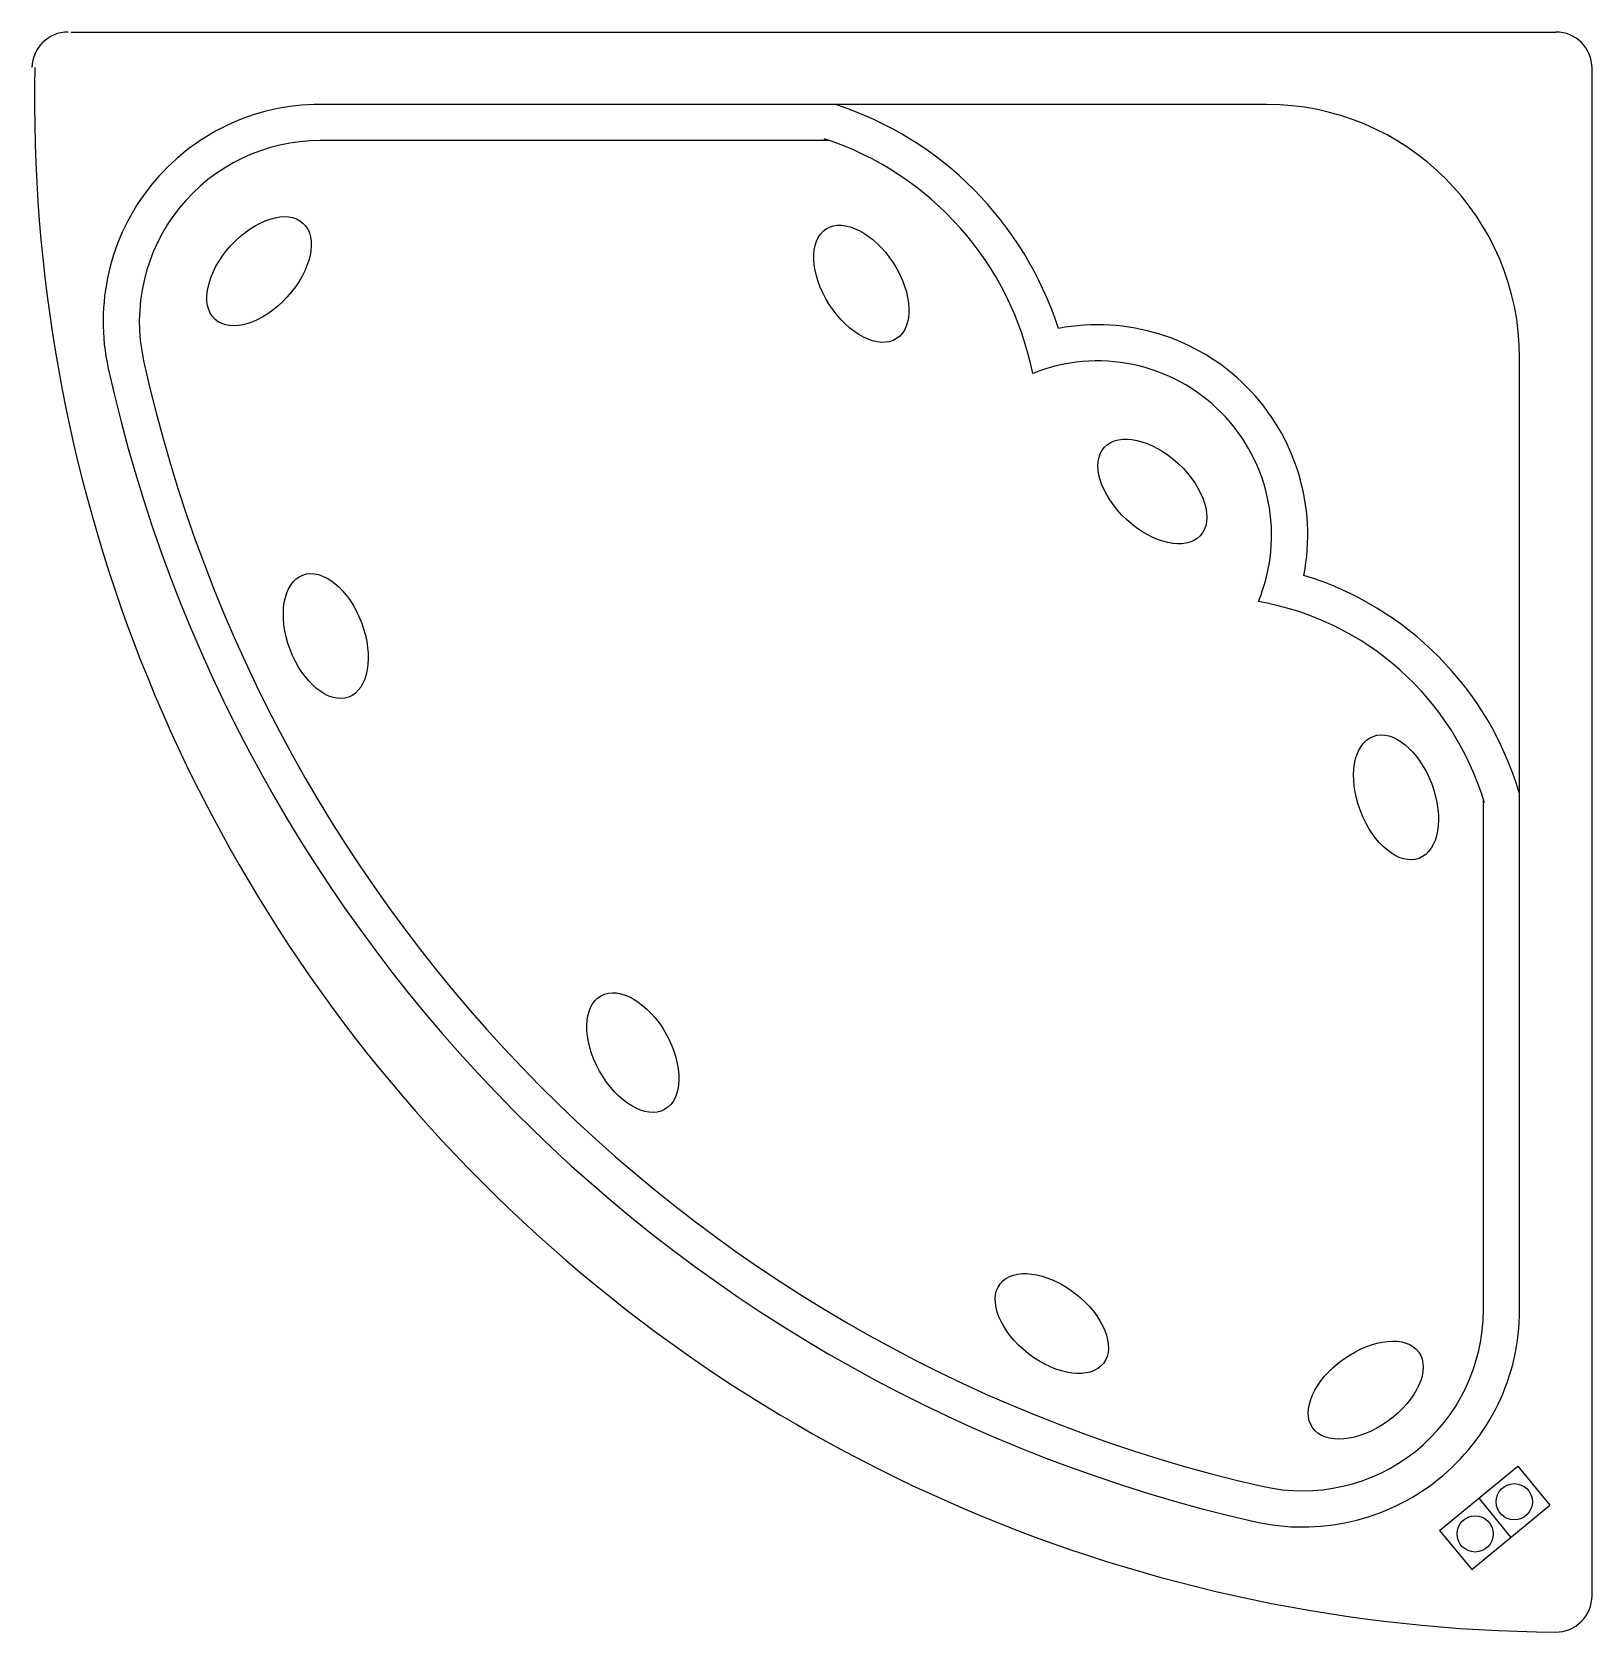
# Model space of a CAD drawing. Header units: millimetres. Extents: x -307 to -144, y 571 to 738.
import ezdxf

# ---------------------------------------------------------------- set-up
doc = ezdxf.new("R2010")
doc.units = ezdxf.units.MM

msp = doc.modelspace()

# ---------------------------------------------------------------- linework, layer by layer
for p, q in [((-302.69, 738.28), (-147.59, 738.28)), ((-143.81, 574.94), (-143.81, 734.5)), ((-159.74, 581.78), (-151.56, 588.49)), ((-155.65, 585.14), (-151.56, 588.49)), ((-151.56, 588.49), (-148.2, 584.4)), ((-155.65, 585.14), (-152.29, 581.05)), ((-156.38, 577.69), (-148.2, 584.4)), ((-159.74, 581.78), (-156.38, 577.69))]:
    msp.add_line(p, q)
for points in [[(-177.83, 730.72), (-276.67, 730.72, 0.479644), (-298.81, 703.13, 0.289878), (-179.09, 582.7, 0.48148), (-151.37, 604.81), (-151.37, 704.26)], [(-151.42, 658.83, 0.251305), (-173.91, 681.53, 0.530344), (-199.56, 707.32, 0.240387), (-222.85, 730.72)], [(-155.05, 657.76, 0.284764), (-178.66, 678.79, 0.663589), (-202.24, 702.62, 0.270382), (-224.02, 727.13, 0.270382)], [(-223.47, 726.94), (-276.67, 726.94, 0.479644), (-295.12, 703.95, 0.289878), (-178.25, 586.38, 0.48148), (-155.15, 604.81), (-155.15, 658.1)]]:
    msp.add_lwpolyline(points, format="xyb")
for centre in [(-151.93, 584.77), (-156.02, 581.41)]:
    msp.add_circle(centre, 1.89)
for centre, radius, start, end in [((-303, 734.5), 3.78, 90, 178.779), ((-147.59, 734.5), 3.78, 0, 90), ((-146.5, 731.17), 160.01, 178.779, 269.5994), ((-177.83, 704.26), 26.46, 0, 90), ((-147.59, 574.94), 3.78, 269.5994, 0)]:
    msp.add_arc(centre, radius, start, end)
for centre, major_axis in [((-283.06, 713.29), (4.59, 5.03)), ((-220.14, 711.98), (-3.68, 5.73)), ((-189.74, 690.29), (-4.99, 4.63)), ((-276.09, 675.19), (-2.4, 6.37)), ((-164.28, 658.34), (-2.4, 6.37)), ((-244.01, 631.68), (-3.32, 5.94)), ((-200.24, 603.38), (-5.39, 4.16)), ((-167.45, 596.43), (5.54, 3.96))]:
    msp.add_ellipse(centre, major_axis=major_axis, ratio=0.585026)

doc.saveas('drawing.dxf')
